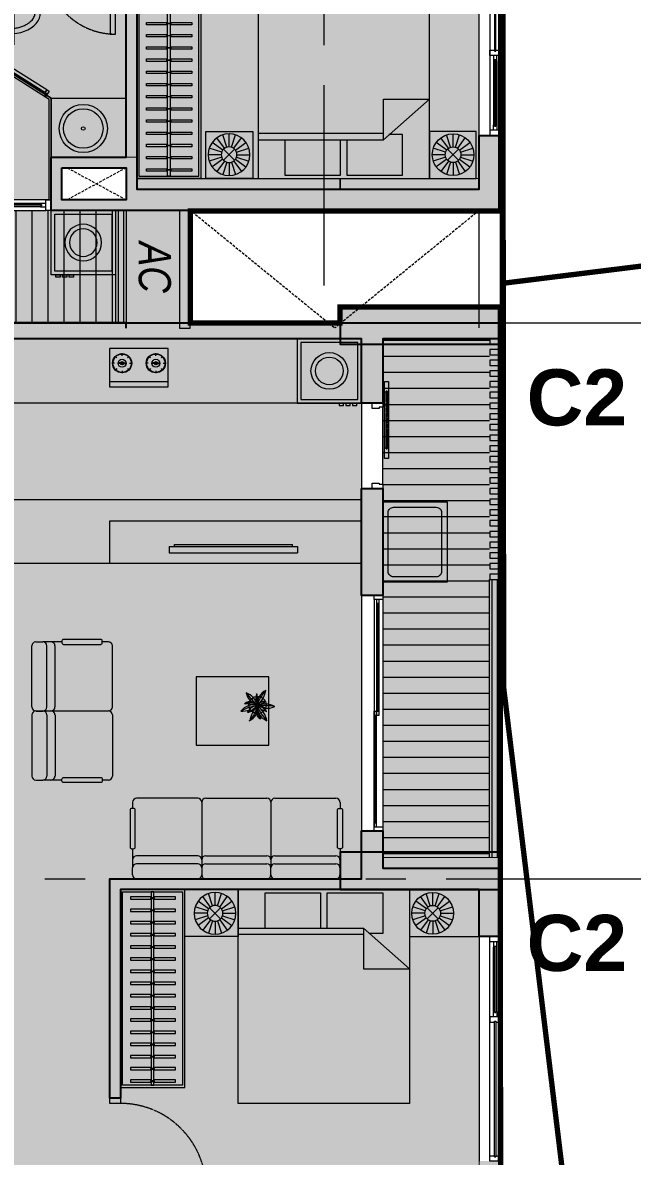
# Model space of a CAD drawing. Header units: millimetres. Extents: x -100356 to 314685, y 446 to 1273965.
# Drawn here: x 77274 to 82973, y 896606 to 907207 of the extents above; entities that cross this region are included whole.
import ezdxf
from ezdxf.enums import TextEntityAlignment as Align

# ---------------------------------------------------------------- set-up
doc = ezdxf.new("R2010")
doc.units = ezdxf.units.MM
for name, pattern in [('A1 - dp$0$DASHED2', [0.375, 0.25, -0.125]), ('A1 - dp$0$HIDDEN', [0.375, 0.25, -0.125]), ('A3 - dp$0$HIDDEN', [0.375, 0.25, -0.125]), ('CENTER', [2, 1.25, -0.25, 0.25, -0.25]), ('Dash', [6, 3, -3]), ('DASHED2', [0.375, 0.25, -0.125])]:
    doc.linetypes.add(name, pattern=pattern)
for name, color, linetype, lineweight in [('$0$TUONG 2', 2, 'Continuous', 35), ('@ color hatch', 7, 'Continuous', 13), ('A.Concrete', 7, 'Continuous', 25), ('A1 - dp$0$A.Door', 4, 'Continuous', 13), ('A1 - dp$0$A.HACH 250', 250, 'Continuous', 5), ('A1 - dp$0$A.Thin', 8, 'Continuous', 13), ('A1 - dp$0$CUA', 5, 'Continuous', 9), ('A1 - dp$0$FURNITURE', 8, 'Continuous', 5), ('A1 - dp$0$TUONG 2', 2, 'Continuous', 25), ('A3 - dp$0$A.Door', 4, 'Continuous', 13), ('A3 - dp$0$A.HACH 250', 250, 'Continuous', 5), ('A3 - dp$0$CUA', 5, 'Continuous', 9), ('A3 - dp$0$FURNITURE', 8, 'Continuous', 5), ('A3 - dp$0$KHCUA', 3, 'Continuous', 13), ('A3 - dp$0$TUONG 2', 2, 'Continuous', 25), ('GJ', 1, 'Continuous', 13), ('Hatch-wall', 251, 'Continuous', 5), ('KÍNH', 150, 'Continuous', 9), ('LC.HA', 250, 'Continuous', 9), ('LGI', 250, 'CENTER', 9), ('luoicot', 30, 'Continuous', 13), ('setback', 1, 'Continuous', 13), ('Text 35', 250, 'Continuous', 15)]:
    doc.layers.add(name, color=color, linetype=linetype, lineweight=lineweight)
doc.layers.add('STR', color=7, linetype='Continuous')
doc.styles.add('A3 - dp$0$GHICHU-C', font='Font - TrueType - Arial.ttf', dxfattribs={"width": 0.7})
doc.styles.add('ARIAL', font='Font - TrueType - Arial Bold.ttf')
doc.styles.add('arial_eng', font='ARIALNI.TTF')

# ---------------------------------------------------------------- blocks, each defined once
blk = doc.blocks.new('A3 - dp$0$bep')
at = {"layer": 'A3 - dp$0$FURNITURE'}
for p, q in [((0, 358), (0, 0)), ((549, 358), (0, 358)), ((549, 0), (549, 358)), ((47, 220), (23, 220)), ((67, 269), (51, 286)), ((103, 224), (80, 224)), ((103, 216), (80, 216)), ((117, 290), (117, 313)), ((131, 224), (153, 224)), ((131, 216), (153, 216)), ((166, 269), (183, 286)), ((187, 220), (210, 220)), ((362, 220), (339, 220)), ((383, 269), (366, 286)), ((418, 224), (396, 224)), ((418, 216), (396, 216)), ((432, 290), (432, 313)), ((446, 224), (469, 224)), ((446, 216), (469, 216)), ((482, 269), (498, 286)), ((502, 220), (526, 220)), ((67, 170), (51, 153)), ((117, 149), (117, 126)), ((166, 170), (183, 153)), ((383, 170), (366, 153)), ((432, 149), (432, 126)), ((482, 170), (498, 153)), ((549, 45), (0, 45)), ((0, 0), (549, 0))]:
    blk.add_line(p, q, dxfattribs=at)
for centre, radius in [((117, 220), 90), ((117, 220), 85.5), ((117, 220), 36.9), ((117, 220), 14.7), ((117, 220), 8.24), ((432, 220), 90), ((432, 220), 85.5), ((432, 220), 36.9), ((432, 220), 14.7), ((432, 220), 8.24)]:
    blk.add_circle(centre, radius, dxfattribs=at)
blk = doc.blocks.new('*U278')
for p, q in [((50, 0), (1538, 0)), ((100, 0), (100, -30)), ((1488, 0), (1488, -30)), ((1538, 0), (1538, -30)), ((50, -30), (1538, -30)), ((1488, -35), (1488, -65)), ((1488, -35), (2975, -35)), ((1488, -65), (2975, -65)), ((1538, -35), (1538, -65)), ((2925, -35), (2925, -65))]:
    blk.add_line(p, q)
at = {"color": 8}
for p, q in [((100, -15), (1488, -15)), ((1538, -50), (2925, -50))]:
    blk.add_line(p, q, dxfattribs=at)
for points in [[(0, 0), (50, 0), (50, -110), (0, -110)], [(2975, 0), (3025, 0), (3025, -110), (2975, -110)]]:
    blk.add_lwpolyline(points, close=True)
for points in [[(2975, 0), (50, 0)], [(2975, -110), (50, -110)]]:
    blk.add_lwpolyline(points)
at = {"layer": 'A3 - dp$0$KHCUA', "style": 'A3 - dp$0$GHICHU-C', "flags": 1}
for tag, p in [('KICH_THUOC', (450, -300)), ('TEN_CUA', (450, -184)), ('QUI_CACH', (450, -421))]:
    blk.add_attdef(tag, text='', height=50, dxfattribs=at).set_placement(p, align=Align.MIDDLE)
blk = doc.blocks.new('*U407')
at = {"layer": 'A1 - dp$0$A.Door'}
for p, q in [((117, 380), (117, 900)), ((152, 900), (152, 380)), ((100, 40), (100, 760))]:
    blk.add_line(p, q, dxfattribs=at)
for points in [[(152, 1000), (152, 900), (140, 900), (140, 910), (130, 910), (130, 900), (117, 900), (117, 1000)], [(100, 800), (100, 760), (65, 760), (65, 750), (0, 750), (0, 800)], [(130, 380), (130, 370), (140, 370), (140, 380), (152, 380), (152, 280), (117, 280), (117, 380)], [(65, 50), (65, 40), (100, 40), (100, 0), (0, 0), (0, 50)]]:
    blk.add_lwpolyline(points, close=True, dxfattribs=at)
at = {"layer": 'A1 - dp$0$A.HACH 250', "linetype": 'A1 - dp$0$DASHED2'}
blk.add_lwpolyline([(130, 910), (140, 910), (140, 370), (130, 370)], close=True, dxfattribs=at)
blk = doc.blocks.new('*U281')
at = {"layer": 'A3 - dp$0$FURNITURE'}
for p, q in [((500, 0), (0, 0)), ((0, 0), (0, -439)), ((500, -439), (500, 0)), ((174, -163), (103, -65)), ((195, -153), (157, -37)), ((217, -149), (217, -27)), ((240, -153), (278, -37)), ((260, -163), (332, -65)), ((148, -200), (32, -162)), ((158, -179), (60, -108)), ((166, -171), (269, -274)), ((269, -171), (166, -274)), ((277, -179), (375, -108)), ((287, -200), (403, -162)), ((144, -222), (22, -222)), ((148, -245), (32, -283)), ((158, -265), (60, -337)), ((174, -282), (103, -380)), ((195, -292), (157, -408)), ((217, -296), (217, -418)), ((217, -296), (217, -418)), ((240, -292), (278, -408)), ((260, -282), (332, -380)), ((277, -265), (375, -337)), ((287, -245), (403, -283)), ((291, -222), (412, -222)), ((0, -439), (500, -439))]:
    blk.add_line(p, q, dxfattribs=at)
for radius in [195, 73.2]:
    blk.add_circle((217, -222), radius, dxfattribs=at)
blk = doc.blocks.new('*U98')
for points in [[(0, 100), (50, 100), (50, 0), (0, 0)], [(50, 0), (100, 0), (100, -800), (50, -800)], [(850, 100), (900, 100), (900, 0), (850, 0)]]:
    blk.add_lwpolyline(points, close=True)
at = {"linetype": 'A3 - dp$0$HIDDEN'}
blk.add_arc((50, 0), 800, 270, 0, dxfattribs=at)
blk = doc.blocks.new('A3 - dp$0$Bed 1600')
at = {"linetype": 'Continuous'}
for p, q in [((2, -80), (2, 0)), ((2, 0), (66, 0)), ((66, 0), (66, -80)), ((12, -1.2), (32.8, -1.2)), ((12, -14.4), (12, -1.2)), ((32.8, -1.2), (32.8, -14.4)), ((35.2, -1.2), (56, -1.2)), ((35.2, -14.4), (35.2, -1.2)), ((56, -1.2), (56, -16.4)), ((2, -14.4), (48.8, -14.4)), ((48.8, -16.8), (2, -16.8)), ((66, -29.6), (48.8, -14.4)), ((48.8, -14.4), (48.8, -29.6)), ((56, -16.4), (50.8, -16.4)), ((48.8, -29.6), (66, -29.6)), ((66, -80), (2, -80))]:
    blk.add_line(p, q, dxfattribs=at)
blk = doc.blocks.new('*U279')
at = {"layer": 'A3 - dp$0$FURNITURE'}
for p, q in [((650, 0), (0, 0)), ((0, 0), (0, -439)), ((650, -439), (650, 0)), ((174, -163), (103, -65)), ((195, -153), (157, -37)), ((217, -149), (217, -27)), ((240, -153), (278, -37)), ((260, -163), (332, -65)), ((148, -200), (32, -162)), ((158, -179), (60, -108)), ((166, -171), (269, -274)), ((269, -171), (166, -274)), ((277, -179), (375, -108)), ((287, -200), (403, -162)), ((144, -222), (22, -222)), ((148, -245), (32, -283)), ((158, -265), (60, -337)), ((174, -282), (103, -380)), ((195, -292), (157, -408)), ((217, -296), (217, -418)), ((217, -296), (217, -418)), ((240, -292), (278, -408)), ((260, -282), (332, -380)), ((277, -265), (375, -337)), ((287, -245), (403, -283)), ((291, -222), (412, -222)), ((0, -439), (650, -439))]:
    blk.add_line(p, q, dxfattribs=at)
for radius in [195, 73.2]:
    blk.add_circle((217, -222), radius, dxfattribs=at)
blk = doc.blocks.new('*U280')
at = {"layer": 'A3 - dp$0$FURNITURE'}
for points in [[(0, 600), (0, 0), (1850, 0), (1850, 600)], [(1830, 580), (1830, 20), (20, 20), (20, 580)]]:
    blk.add_lwpolyline(points, close=True, dxfattribs=at)
at = {"layer": 'A3 - dp$0$FURNITURE', "ltscale": 6}
for points in [[(91, 313), (91, 515), (69, 515), (69, 313)], [(205, 313), (205, 515), (183, 515), (183, 313)], [(319, 313), (319, 515), (297, 515), (297, 313)], [(433, 313), (433, 515), (411, 515), (411, 313)], [(547, 313), (547, 515), (525, 515), (525, 313)], [(661, 313), (661, 515), (639, 515), (639, 313)], [(775, 313), (775, 515), (753, 515), (753, 313)], [(889, 313), (889, 515), (867, 515), (867, 313)], [(1003, 313), (1003, 515), (981, 515), (981, 313)], [(1117, 313), (1117, 515), (1095, 515), (1095, 313)], [(1231, 313), (1231, 515), (1209, 515), (1209, 313)], [(1345, 313), (1345, 515), (1323, 515), (1323, 313)], [(1459, 313), (1459, 515), (1437, 515), (1437, 313)], [(1573, 313), (1573, 515), (1551, 515), (1551, 313)], [(1687, 313), (1687, 515), (1665, 515), (1665, 313)], [(1801, 313), (1801, 515), (1779, 515), (1779, 313)], [(69, 287), (69, 92), (91, 92), (91, 287)], [(183, 287), (183, 92), (205, 92), (205, 287)], [(297, 287), (297, 92), (319, 92), (319, 287)], [(411, 287), (411, 92), (433, 92), (433, 287)], [(525, 287), (525, 92), (547, 92), (547, 287)], [(639, 287), (639, 92), (661, 92), (661, 287)], [(753, 287), (753, 92), (775, 92), (775, 287)], [(867, 287), (867, 92), (889, 92), (889, 287)], [(981, 287), (981, 92), (1003, 92), (1003, 287)], [(1095, 287), (1095, 92), (1117, 92), (1117, 287)], [(1209, 287), (1209, 92), (1231, 92), (1231, 287)], [(1323, 287), (1323, 92), (1345, 92), (1345, 287)], [(1437, 287), (1437, 92), (1459, 92), (1459, 287)], [(1551, 287), (1551, 92), (1573, 92), (1573, 287)], [(1665, 287), (1665, 92), (1687, 92), (1687, 287)], [(1779, 287), (1779, 92), (1801, 92), (1801, 287)]]:
    blk.add_lwpolyline(points, dxfattribs=at)
for points in [[(83, 319), (78, 319), (78, 280), (83, 280)], [(197, 319), (192, 319), (192, 280), (197, 280)], [(311, 319), (306, 319), (306, 280), (311, 280)], [(425, 319), (420, 319), (420, 280), (425, 280)], [(539, 319), (534, 319), (534, 280), (539, 280)], [(653, 319), (648, 319), (648, 280), (653, 280)], [(767, 319), (762, 319), (762, 280), (767, 280)], [(881, 319), (876, 319), (876, 280), (881, 280)], [(995, 319), (990, 319), (990, 280), (995, 280)], [(1109, 319), (1104, 319), (1104, 280), (1109, 280)], [(1223, 319), (1218, 319), (1218, 280), (1223, 280)], [(1337, 319), (1332, 319), (1332, 280), (1337, 280)], [(1451, 319), (1446, 319), (1446, 280), (1451, 280)], [(1565, 319), (1560, 319), (1560, 280), (1565, 280)], [(1679, 319), (1674, 319), (1674, 280), (1679, 280)], [(1793, 319), (1788, 319), (1788, 280), (1793, 280)], [(1830, 287), (1830, 313), (20, 313), (20, 287)]]:
    blk.add_lwpolyline(points, close=True, dxfattribs=at)
blk = doc.blocks.new('A3 - dp$0$cua so 1')
at = {"layer": 'A3 - dp$0$A.Door', "ltscale": 0.5}
for p, q in [((1400, 65), (2000, 65)), ((1400, 35), (2000, 35))]:
    blk.add_line(p, q, dxfattribs=at)
for points in [[(0, 0), (2100, 0), (2100, 100), (0, 100)], [(2050, 100), (2050, 0), (2100, 0), (2100, 100)]]:
    blk.add_lwpolyline(points, close=True, dxfattribs=at)
for points in [[(50, 55), (50, 100), (0, 100), (0, 0), (50, 0), (50, 45), (40, 45), (40, 55), (50, 55)], [(1300, 55), (1300, 100), (1350, 100), (1350, 0), (1300, 0), (1300, 45), (1310, 45), (1310, 55), (1300, 55)], [(1400, 55), (1400, 65), (1350, 65), (1350, 35), (1400, 35), (1400, 45), (1390, 45), (1390, 55), (1400, 55)], [(2000, 55), (2000, 65), (2050, 65), (2050, 35), (2000, 35), (2000, 45), (2010, 45), (2010, 55), (2000, 55)]]:
    blk.add_lwpolyline(points, dxfattribs=at)
at = {"layer": 'A3 - dp$0$A.HACH 250', "ltscale": 0.5}
for points in [[(40, 45), (1310, 45), (1310, 55), (40, 55)], [(1390, 45), (2010, 45), (2010, 55), (1390, 55)]]:
    blk.add_lwpolyline(points, close=True, dxfattribs=at)
blk = doc.blocks.new('A1 - dp$0$sofa')
for p, q in [((0, -571), (0, 0)), ((38, 38), (104, 38)), ((282, 38), (104, 38)), ((141, -571), (141, 0)), ((217, -571), (217, 0)), ((716, 38), (658, 38)), ((754, -571), (754, 0)), ((716, -608), (38, -608)), ((0, -1217), (0, -646)), ((141, -646), (141, -1217)), ((217, -646), (217, -1217)), ((754, -646), (754, -1217)), ((38, -1255), (104, -1255)), ((716, -1255), (104, -1255)), ((0, -1292), (0, -1863)), ((141, -1292), (141, -1863)), ((217, -1292), (217, -1863)), ((754, -1292), (754, -1863)), ((38, -1901), (104, -1901)), ((282, -1901), (104, -1901)), ((716, -1901), (658, -1901))]:
    blk.add_line(p, q)
for points in [[(644, 61), (296, 61, 0.414214), (282, 47), (282, 28, 0.414214), (296, 14), (644, 14, 0.414214), (658, 28), (658, 47, 0.414214)], [(644, -1924), (296, -1924, -0.414214), (282, -1910), (282, -1891, -0.414214), (296, -1877), (644, -1877, -0.414214), (658, -1891), (658, -1910, -0.414214)]]:
    blk.add_lwpolyline(points, format="xyb", close=True)
blk.add_lwpolyline([(1890, -555), (1250, -555), (1250, -1235), (1890, -1235)], close=True)
blk.add_circle((1627, -1130), 80.6)
for centre, radius, start, end in [((38, 0), 37.7, 90, 180), ((104, 0), 37.7, 0, 90), ((179, 0), 37.7, 0, 90), ((716, 0), 37.7, 0, 90), ((38, -571), 37.7, 180, 270), ((38, -646), 37.7, 90, 180), ((104, -571), 37.7, 270, 0), ((104, -646), 37.7, 0, 90), ((179, -571), 37.7, 270, 0), ((179, -646), 37.7, 0, 90), ((716, -571), 37.7, 270, 0), ((716, -646), 37.7, 0, 90), ((1589, -1013), 116, 199.4342, 287.4357), ((1402, -1395), 347, 51.5416, 77.1764), ((1657, -878), 252, 226.1483, 260.3711), ((1675, -1022), 118, 186.5073, 242.3609), ((1500, -1141), 121, 8.5552, 61.3289), ((1835, -910), 304, 204.7599, 224.6473), ((1477, -1093), 150, 346.3603, 52.9474), ((1796, -981), 228, 178.2222, 197.8583), ((1223, -1180), 401, 8.0959, 30.7226), ((1582, -967), 167, 284.1284, 340.1468), ((1353, -1031), 283, 345.0604, 4.0737), ((2072, -1493), 575, 125.4464, 140.7382), ((1772, -1170), 150, 102.2423, 161.7321), ((1521, -1059), 124, 335.9893, 22.84), ((1594, -1056), 62.7, 334.5276, 48.0163), ((1623, -1280), 157, 94.4073, 156.4431), ((1435, -996), 226, 281.2486, 323.9899), ((1735, -1455), 348, 109.6318, 136.9416), ((1544, -1172), 49.4, 77.3557, 164.3532), ((1570, -1231), 102, 81.6389, 135.6255), ((1786, -1860), 758, 106.3355, 112.415), ((1549, -1147), 69.2, 281.4267, 10.9877), ((1508, -1124), 107, 301.9055, 355.1859), ((1044, -1193), 576, 350.24, 6.1148), ((1462, -1204), 173, 330.2411, 25.809), ((1771, -1215), 176, 150.7697, 151.9367), ((1796, -981), 228, 219.15, 261.389), ((1891, -1027), 289, 200.5138, 216.0242), ((1504, -1496), 388, 48.5745, 72.3842), ((1623, -1280), 157, 28.0484, 84.6491), ((1727, -2147), 1024, 89.91, 94.502), ((1609, -1189), 50.1, 349.1166, 38.9556), ((1686, -1227), 114, 66.7315, 107.3971), ((1675, -1004), 130, 272.4374, 295.2956), ((38, -1217), 37.7, 180, 270), ((38, -1292), 37.7, 90, 180), ((104, -1217), 37.7, 270, 0), ((104, -1292), 37.7, 0, 90), ((179, -1217), 37.7, 270, 0), ((179, -1292), 37.7, 0, 90), ((716, -1217), 37.7, 270, 0), ((716, -1292), 37.7, 0, 90), ((1247, -1065), 350, 334.6853, 342.4501), ((1771, -1215), 176, 174.3326, 205.2804), ((1669, -1151), 48.5, 222.8374, 256.9786), ((38, -1863), 37.7, 180, 270), ((104, -1863), 37.7, 270, 0), ((179, -1863), 37.7, 270, 0), ((716, -1863), 37.7, 270, 0)]:
    blk.add_arc(centre, radius, start, end)
blk = doc.blocks.new('A3 - dp$0$A$C6FE626A3')
at = {"layer": 'A3 - dp$0$FURNITURE'}
for p, q in [((-90, 606), (-150, 606)), ((-150, -594), (-150, 606)), ((-90, -594), (-90, 606)), ((-90, 557), (-70, 557)), ((-70, -545), (-70, 557)), ((-90, -594), (-150, -594)), ((-90, -545), (-70, -545))]:
    blk.add_line(p, q, dxfattribs=at)
blk = doc.blocks.new('VL4 - dp$0$MBMAYGIAT')
at = {"linetype": 'ByBlock'}
for points in [[(0, -350), (700, -350), (700, 350), (0, 350)], [(40, -310), (660, -310), (660, 310), (40, 310)], [(700, 253), (726, 253), (726, 300), (700, 300)], [(700, 180), (726, 180), (726, 228), (700, 228)], [(700, 108), (726, 108), (726, 155), (700, 155)]]:
    blk.add_lwpolyline(points, close=True, dxfattribs=at)
for radius in [200, 150]:
    blk.add_circle((350, 0), radius, dxfattribs=at)
blk = doc.blocks.new('*U399')
at = {"layer": 'A3 - dp$0$FURNITURE'}
for p, q in [((0, 100), (2600, 100)), ((0, 75), (2600, 75)), ((0, 25), (2600, 25)), ((0, 0), (2600, 0))]:
    blk.add_line(p, q, dxfattribs=at)
blk = doc.blocks.new('3B3')
at = {"layer": '@ color hatch', "ltscale": 0.5}
h = blk.add_hatch(color=31, dxfattribs=at)
h.dxf.hatch_style = 1
h.paths.add_polyline_path([(2948, -100), (2948, -1702), (2898, -1702), (2898, -1752), (1250, -1752), (1248, -9900), (1398, -9900), (1398, -11200), (6650, -11200), (6748, -11200), (8698, -11200), (8698, -11100), (9600, -11100), (9600, -5250), (8300, -5250), (8300, -4900), (8500, -4900), (8500, -100)])
h.paths.add_polyline_path([(2048, -5350), (2948, -5350), (2948, -4850), (2048, -4850)], flags=16)
h.paths.add_polyline_path([(8700, -100), (9798, -100), (9798, -4950), (8700, -4950)])
at = {"layer": 'A1 - dp$0$A.HACH 250', "ltscale": 0.5}
h = blk.add_hatch(dxfattribs=at)
h.set_pattern_fill('_USER', color=256, scale=150, angle=180, pattern_type=0)
h.set_pattern_definition([(180, (331192.39, -292612.78), (-2e-14, -150), [])])
h.paths.add_polyline_path([(9698, -4950), (8700, -4950), (8700, -100), (9698, -100)])
at = {"layer": 'Hatch-wall', "ltscale": 0.5}
h = blk.add_hatch(color=256, dxfattribs=at)
h.dxf.hatch_style = 1
h.paths.add_polyline_path([(3348, -6750), (3448, -6750), (3448, -6650), (4948, -6650), (4948, -6750), (5048, -6750), (5048, -6500), (4948, -6500), (4948, -6550), (2948, -6550), (2948, -4950), (4248, -4950), (4248, -4950), (4948, -4950), (4948, -5750), (5048, -5750), (5048, -4850), (4148, -4850), (4148, -4850), (2148, -4850), (1248, -4850), (1248, -1750), (1398, -1750), (1398, -1600), (1098, -1600), (1098, -1750), (1098, -5150), (1098, -5150), (1099, -11400), (1998, -11400), (1998, -11200), (1248, -11200), (1248, -7800), (3448, -7800), (3448, -7500), (3348, -7500), (3348, -7700), (1248, -7700), (1248, -4950), (2048, -4950), (2048, -5350), (2848, -5350), (2848, -6650), (3248, -6650), (3348, -6650), (3348, -6650), (3348, -6650)])
h.paths.add_polyline_path([(2148, -5250), (2848, -5250), (2848, -4950), (2148, -4950)], flags=16)
h.paths.add_polyline_path([(9800, -5250), (9800, -5689), (9600, -5689), (9600, -5250), (8949, -5250), (6248, -5250), (6248, -7200), (6148, -7200), (6148, -5150), (8500, -5150), (8500, -4700), (8700, -4700), (8700, -5050), (9800, -5050)])
h.paths.add_polyline_path([(9600, -8150), (6248, -8150), (6248, -8100), (6148, -8100), (6148, -8150), (6048, -8150), (6048, -8250), (9600, -8250), (9600, -8675), (9800, -8675), (9800, -7789), (9600, -7789)])
h.paths.add_polyline_path([(4948, -11200), (4098, -11200), (4098, -11400), (5648, -11400), (5648, -11200), (5048, -11200), (5048, -8250), (5148, -8250), (5148, -8150), (5048, -8150), (5048, -7650), (4948, -7650)])
h.paths.add_polyline_path([(9798, -100), (9798, 50), (3650, 50), (3650, 100), (3550, 100), (0, 100), (0, -100), (2798, -100), (2798, -1602), (2698, -1602), (2698, -1752), (2798, -1752), (2898, -1752), (2948, -1752), (2948, -1602), (2948, -100), (8500, -100), (8500, -700), (8700, -700), (8700, -100)])
h.paths.add_polyline_path([(8500, -1500), (8700, -1500), (8700, -2500), (8500, -2500)])
h.paths.add_polyline_path([(8698, -11400), (8698, -11200), (6648, -11200), (6648, -11400)])
h.paths.add_polyline_path([(9800, -11400), (9800, -11400)])
at = {"layer": '@ color hatch', "color": 7, "linetype": 'Dash', "ltscale": 10, "const_width": 10, "elevation": 0}
for points in [[(2948, -100), (2948, -1752), (2898, -1752), (2898, -1752), (1250, -1752), (1248, -9900), (1398, -9900), (1398, -11200), (6650, -11200), (6748, -11200), (8698, -11200), (8698, -11100), (9600, -11100), (9600, -5250), (8300, -5250), (8300, -4900), (8500, -4900), (8500, -100)], [(8700, -100), (9798, -100), (9798, -4950), (8700, -4950)]]:
    blk.add_lwpolyline(points, close=True, dxfattribs=at)
at = {"layer": 'A1 - dp$0$A.HACH 250', "elevation": 0}
for points in [[(9700, -150), (9800, -150), (9800, -100), (9700, -100)], [(9700, -250), (9800, -250), (9800, -200), (9700, -200)], [(9700, -350), (9800, -350), (9800, -300), (9700, -300)], [(9700, -450), (9800, -450), (9800, -400), (9700, -400)], [(9700, -550), (9800, -550), (9800, -500), (9700, -500)], [(9700, -650), (9800, -650), (9800, -600), (9700, -600)], [(9700, -750), (9800, -750), (9800, -700), (9700, -700)], [(9700, -850), (9800, -850), (9800, -800), (9700, -800)], [(9700, -950), (9800, -950), (9800, -900), (9700, -900)], [(9700, -1050), (9800, -1050), (9800, -1000), (9700, -1000)], [(9700, -1150), (9800, -1150), (9800, -1100), (9700, -1100)], [(9700, -1250), (9800, -1250), (9800, -1200), (9700, -1200)], [(9700, -1350), (9800, -1350), (9800, -1300), (9700, -1300)], [(9700, -1450), (9800, -1450), (9800, -1400), (9700, -1400)], [(9700, -1550), (9800, -1550), (9800, -1500), (9700, -1500)], [(9700, -1650), (9800, -1650), (9800, -1600), (9700, -1600)], [(9700, -1750), (9800, -1750), (9800, -1700), (9700, -1700)], [(9700, -1850), (9800, -1850), (9800, -1800), (9700, -1800)], [(9700, -1950), (9800, -1950), (9800, -1900), (9700, -1900)], [(9700, -2050), (9800, -2050), (9800, -2000), (9700, -2000)], [(9700, -2150), (9800, -2150), (9800, -2100), (9700, -2100)], [(9700, -2250), (9800, -2250), (9800, -2200), (9700, -2200)], [(9700, -2350), (9800, -2350), (9800, -2300), (9700, -2300)]]:
    blk.add_lwpolyline(points, close=True, dxfattribs=at)
at = {"layer": 'A1 - dp$0$FURNITURE'}
for p, q in [((5457, -2934, 0), (5523, -2934, 0)), ((5701, -2934, 0), (5523, -2934, 0)), ((6135, -2934, 0), (6078, -2934, 0)), ((5419, -3542, 0), (5419, -2971, 0)), ((5560, -3542, 0), (5560, -2971, 0)), ((5636, -3542, 0), (5636, -2971, 0)), ((6173, -3542, 0), (6173, -2971, 0)), ((5457, -3580, 0), (5523, -3580, 0)), ((6135, -3580, 0), (5457, -3580, 0)), ((6135, -3580, 0), (5523, -3580, 0)), ((5419, -3617, 0), (5419, -4188, 0)), ((5560, -3617, 0), (5560, -4188, 0)), ((5636, -3617, 0), (5636, -4188, 0)), ((6173, -3617, 0), (6173, -4188, 0)), ((5457, -4226, 0), (5523, -4226, 0)), ((5701, -4226, 0), (5523, -4226, 0)), ((6135, -4226, 0), (6078, -4226, 0))]:
    blk.add_line(p, q, dxfattribs=at)
at = {"layer": 'A1 - dp$0$FURNITURE', "elevation": 0}
for points in [[(8500, -700), (3704, -700), (3704, -100), (8500, -100)], [(8500, -2202), (4448, -2202), (4448, -1602), (8500, -1602)], [(8700, -1625), (9300, -1625), (9300, -2375), (8700, -2375)], [(6148, -1802), (8500, -1802), (8500, -2202), (6148, -2202)]]:
    blk.add_lwpolyline(points, close=True, dxfattribs=at)
for points in [[(8800, -1675), (9200, -1675, -0.414214), (9250, -1725), (9250, -2275, -0.414214), (9200, -2325), (8800, -2325, -0.414214), (8750, -2275), (8750, -1725, -0.414214)], [(6063, -2910), (5715, -2910, 0.414214), (5701, -2924), (5701, -2943, 0.414214), (5715, -2957), (6063, -2957, 0.414214), (6078, -2943), (6078, -2924, 0.414214)], [(6063, -4249), (5715, -4249, -0.414214), (5701, -4235), (5701, -4217, -0.414214), (5715, -4202), (6063, -4202, -0.414214), (6078, -4217), (6078, -4235, -0.414214)]]:
    blk.add_lwpolyline(points, format="xyb", close=True, dxfattribs=at)
at = {"layer": 'A1 - dp$0$FURNITURE'}
for centre, start, end in [((5457, -2971, 0), 90, 180), ((5523, -2971, 0), 0, 90), ((5598, -2971, 0), 0, 90), ((6135, -2971, 0), 0, 90), ((5457, -3542, 0), 180, 270), ((5457, -3617, 0), 90, 180), ((5523, -3542, 0), 270, 0), ((5523, -3617, 0), 0, 90), ((5598, -3542, 0), 270, 0), ((5598, -3617, 0), 0, 90), ((6135, -3542, 0), 270, 0), ((6135, -3617, 0), 0, 90), ((5457, -4188, 0), 180, 270), ((5523, -4188, 0), 270, 0), ((5598, -4188, 0), 270, 0), ((6135, -4188, 0), 270, 0)]:
    blk.add_arc(centre, 37.7, start, end, dxfattribs=at)
at = {"layer": 'A1 - dp$0$TUONG 2', "ltscale": 0.5, "elevation": 0}
for points in [[(0, 100), (3650, 100), (3650, 50), (9798, 50), (9798, -100), (8700, -100), (8700, -700), (8500, -700), (8500, -100), (2948, -100), (2948, -1602), (2948, -1602), (2948, -1752), (2898, -1752), (2898, -1752), (2798, -1752), (2798, -1752), (2698, -1752), (2698, -1602), (2798, -1602), (2798, -100), (0, -100)], [(8500, -1500), (8700, -1500), (8700, -2500), (8500, -2500)]]:
    blk.add_lwpolyline(points, close=True, dxfattribs=at)
blk.add_lwpolyline([(9800, -5250), (9800, -5689), (9600, -5689), (9600, -5250), (8949, -5250), (8949, -5250), (6248, -5250), (6248, -7200), (6148, -7200), (6148, -5150), (8500, -5150), (8500, -4700), (8700, -4700), (8700, -5050), (9800, -5050), (9800, -5250)], dxfattribs=at)
at = {"layer": 'A3 - dp$0$CUA'}
blk.add_line((9600, -5689, 0), (9600, -7789, 0), dxfattribs=at)
at = {"layer": 'A3 - dp$0$CUA', "elevation": 0}
blk.add_lwpolyline([(8500, -700), (8500, -1550)], dxfattribs=at)
at = {"layer": 'A3 - dp$0$CUA'}
blk.add_lwpolyline([(8500, -2500), (8500, -4700)], dxfattribs=at)
at = {"layer": 'A1 - dp$0$A.Door', "extrusion": (0, 0, -1), "xscale": -1, "zscale": -1}
blk.add_blockref('*U407', (-8600, -1500, 0), dxfattribs=at)
at = {"layer": 'A1 - dp$0$FURNITURE', "xscale": 0.8571428571428571, "yscale": 0.8571428571428571, "zscale": 0.8571428571428571, "rotation": 270}
blk.add_blockref('VL4 - dp$0$MBMAYGIAT', (8200, -100, 0), dxfattribs=at)
at = {"layer": 'A1 - dp$0$FURNITURE', "ltscale": 2}
blk.add_blockref('A3 - dp$0$bep', (6146, -548, 0), dxfattribs=at)
at = {"layer": 'A1 - dp$0$FURNITURE', "extrusion": (2.97971e-18, -6.05846e-28, -1), "zscale": -1, "rotation": 90}
blk.add_blockref('A3 - dp$0$A$C6FE626A3', (-7298, -1952, 0), dxfattribs=at)
at = {"layer": 'A1 - dp$0$FURNITURE'}
for name, p, rotation in [('A1 - dp$0$sofa', (6399, -5150, 0), 90), ('*U280', (6248, -5250, 0), 270)]:
    blk.add_blockref(name, p, dxfattribs=dict(at, rotation=rotation))
at = {"layer": 'A1 - dp$0$FURNITURE', "extrusion": (0, 0, -1), "zscale": -1}
blk.add_blockref('*U281', (-7349, -5250, 0), dxfattribs=at)
at = {"layer": 'A1 - dp$0$FURNITURE', "xscale": 24.99999062500353, "yscale": 24.99999062500353, "zscale": 24.99999062500353}
blk.add_blockref('A3 - dp$0$Bed 1600', (7299, -5250, 0), dxfattribs=at)
at = {"layer": 'A1 - dp$0$FURNITURE'}
blk.add_blockref('*U279', (8949, -5250, 0), dxfattribs=at)
at = {"layer": 'A3 - dp$0$A.Door', "extrusion": (0, 0, -1), "xscale": -0.7272727265428557, "yscale": 0.7272727265428557, "zscale": -0.7272727265428557, "rotation": 270}
blk.add_blockref('*U278', (-8620, -4700), dxfattribs=at)
at = {"layer": 'A3 - dp$0$CUA', "rotation": 90}
blk.add_blockref('*U98', (6248, -8100, 0), dxfattribs=at)
at = {"layer": 'A3 - dp$0$TUONG 2', "extrusion": (0, 0, -1), "zscale": -1, "rotation": 90}
for name, p in [('*U399', (-9698, -4950, 0)), ('A3 - dp$0$cua so 1', (-9700, -7789, 0))]:
    blk.add_blockref(name, p, dxfattribs=at)
at = {"layer": 'A1 - dp$0$FURNITURE', "style": 'arial_eng'}
blk.add_attdef('AC', (8776, -2121, 0), '', height=300, dxfattribs=at)
blk = doc.blocks.new('X-GRID')
at = {"layer": 'LGI', "ltscale": 1500}
for p, q in [((-49500, 49486.8), (-49500, -7272.6)), ((5008.8, 36150), (-57318.6, 36150)), ((5008.8, 30950), (-57318.6, 30950)), ((-47850, -7272.6), (-47850, 30850))]:
    blk.add_line(p, q, dxfattribs=at)
blk = doc.blocks.new('A$C60262ED2')
at = {"layer": 'LC.HA'}
h = blk.add_hatch(color=256, dxfattribs=at)
h.dxf.hatch_style = 1
h.paths.add_polyline_path([(56909, 20334), (56909, 20684), (55409, 20684), (55409, 20334)])
h = blk.add_hatch(color=256, dxfattribs=at)
h.dxf.hatch_style = 1
h.paths.add_polyline_path([(56909, 15234), (56909, 15584), (55409, 15584), (55409, 15234)])
at = {"layer": 'STR', "ltscale": 1000, "elevation": 0}
for points in [[(56909, 20334), (56909, 20684), (55409, 20684), (55409, 20334)], [(56909, 15234), (56909, 15584), (55409, 15584), (55409, 15234)]]:
    blk.add_lwpolyline(points, close=True, dxfattribs=at)
at = {"rotation": 180}
blk.add_blockref('X-GRID', (7409, 51484, 0), dxfattribs=at)
at = {"layer": 'Text 35', "ltscale": 1000, "style": 'ARIAL'}
for p in [(57154, 19574, 0), (57154, 14473, 0)]:
    blk.add_text('C2', height=525, dxfattribs=at).set_placement(p)
blk = doc.blocks.new('column')
at = {"layer": 'luoicot', "ltscale": 0.5}
blk.add_blockref('A$C60262ED2', (-47109, -40384, 0), dxfattribs=at)
blk = doc.blocks.new('SITE')
at = {"layer": 'GJ', "color": 2, "linetype": 'DASHED2', "ltscale": 200, "const_width": 50, "elevation": 0}
for points in [[(-17825, 42748), (-8761, 42796), (-2287, 42908), (-2255, 42910), (-1186, 35377), (-1157, 8044), (-172, -63), (-42869, 0)], [(-1161, 11823), (38572, 16750), (72294, 20682), (72666, 20725), (70992, 24794), (67559, 33009), (67489, 32988), (63297, 41856), (55641, 39398), (32498, 31969), (30483, 38296), (27912, 37566), (20347, 35807), (-531, 30760), (-1186, 35377)]]:
    blk.add_lwpolyline(points, dxfattribs=at)
blk = doc.blocks.new('*U44')
at = {"layer": 'A1 - dp$0$FURNITURE'}
for p, q in [((0, 100), (1050, 100)), ((0, 75), (1050, 75)), ((0, 25), (1050, 25)), ((0, 0), (1050, 0))]:
    blk.add_line(p, q, dxfattribs=at)
blk = doc.blocks.new('A1 - dp$0$cua so 1')
at = {"layer": 'A1 - dp$0$A.Door', "ltscale": 0.5}
for p, q in [((1400, 65), (2000, 65)), ((1400, 35), (2000, 35))]:
    blk.add_line(p, q, dxfattribs=at)
for points in [[(0, 0), (2100, 0), (2100, 100), (0, 100)], [(2050, 100), (2050, 0), (2100, 0), (2100, 100)]]:
    blk.add_lwpolyline(points, close=True, dxfattribs=at)
for points in [[(50, 55), (50, 100), (0, 100), (0, 0), (50, 0), (50, 45), (40, 45), (40, 55), (50, 55)], [(1300, 55), (1300, 100), (1350, 100), (1350, 0), (1300, 0), (1300, 45), (1310, 45), (1310, 55), (1300, 55)], [(1400, 55), (1400, 65), (1350, 65), (1350, 35), (1400, 35), (1400, 45), (1390, 45), (1390, 55), (1400, 55)], [(2000, 55), (2000, 65), (2050, 65), (2050, 35), (2000, 35), (2000, 45), (2010, 45), (2010, 55), (2000, 55)]]:
    blk.add_lwpolyline(points, dxfattribs=at)
at = {"layer": 'A1 - dp$0$A.HACH 250', "ltscale": 0.5}
for points in [[(40, 45), (1310, 45), (1310, 55), (40, 55)], [(1390, 45), (2010, 45), (2010, 55), (1390, 55)]]:
    blk.add_lwpolyline(points, close=True, dxfattribs=at)
blk = doc.blocks.new('*U238')
at = {"layer": 'A1 - dp$0$A.Door', "ltscale": 0.5}
for p, q in [((801, 100), (50, 100)), ((50, 0), (801, 0)), ((100, 65), (751, 65)), ((100, 35), (751, 35)), ((851, 0), (851, 100))]:
    blk.add_line(p, q, dxfattribs=at)
for points in [[(50, 100), (50, 0), (0, 0), (0, 100)], [(801, 100), (801, 0), (851, 0), (851, 100)]]:
    blk.add_lwpolyline(points, close=True, dxfattribs=at)
for points in [[(100, 55), (100, 65), (50, 65), (50, 35), (100, 35), (100, 45), (90, 45), (90, 55), (100, 55)], [(751, 55), (751, 65), (801, 65), (801, 35), (751, 35), (751, 45), (761, 45), (761, 55), (751, 55)]]:
    blk.add_lwpolyline(points, dxfattribs=at)
at = {"layer": 'A1 - dp$0$A.HACH 250', "ltscale": 0.5}
blk.add_lwpolyline([(90, 45), (761, 45), (761, 55), (90, 55)], close=True, dxfattribs=at)
blk = doc.blocks.new('*U240')
for points in [[(0, 600), (0, 0), (2100, 0), (2100, 600)], [(2080, 580), (2080, 20), (20, 20), (20, 580)]]:
    blk.add_lwpolyline(points, close=True)
at = {"ltscale": 6}
for points in [[(91, 313), (91, 515), (69, 515), (69, 313)], [(205, 313), (205, 515), (183, 515), (183, 313)], [(319, 313), (319, 515), (297, 515), (297, 313)], [(433, 313), (433, 515), (411, 515), (411, 313)], [(547, 313), (547, 515), (525, 515), (525, 313)], [(661, 313), (661, 515), (639, 515), (639, 313)], [(775, 313), (775, 515), (753, 515), (753, 313)], [(889, 313), (889, 515), (867, 515), (867, 313)], [(1003, 313), (1003, 515), (981, 515), (981, 313)], [(1117, 313), (1117, 515), (1095, 515), (1095, 313)], [(1231, 313), (1231, 515), (1209, 515), (1209, 313)], [(1345, 313), (1345, 515), (1323, 515), (1323, 313)], [(1459, 313), (1459, 515), (1437, 515), (1437, 313)], [(1573, 313), (1573, 515), (1551, 515), (1551, 313)], [(1687, 313), (1687, 515), (1665, 515), (1665, 313)], [(1801, 313), (1801, 515), (1779, 515), (1779, 313)], [(1915, 313), (1915, 515), (1893, 515), (1893, 313)], [(2029, 313), (2029, 515), (2007, 515), (2007, 313)], [(69, 287), (69, 92), (91, 92), (91, 287)], [(183, 287), (183, 92), (205, 92), (205, 287)], [(297, 287), (297, 92), (319, 92), (319, 287)], [(411, 287), (411, 92), (433, 92), (433, 287)], [(525, 287), (525, 92), (547, 92), (547, 287)], [(639, 287), (639, 92), (661, 92), (661, 287)], [(753, 287), (753, 92), (775, 92), (775, 287)], [(867, 287), (867, 92), (889, 92), (889, 287)], [(981, 287), (981, 92), (1003, 92), (1003, 287)], [(1095, 287), (1095, 92), (1117, 92), (1117, 287)], [(1209, 287), (1209, 92), (1231, 92), (1231, 287)], [(1323, 287), (1323, 92), (1345, 92), (1345, 287)], [(1437, 287), (1437, 92), (1459, 92), (1459, 287)], [(1551, 287), (1551, 92), (1573, 92), (1573, 287)], [(1665, 287), (1665, 92), (1687, 92), (1687, 287)], [(1779, 287), (1779, 92), (1801, 92), (1801, 287)], [(1893, 287), (1893, 92), (1915, 92), (1915, 287)], [(2007, 287), (2007, 92), (2029, 92), (2029, 287)]]:
    blk.add_lwpolyline(points, dxfattribs=at)
for points in [[(83, 319), (78, 319), (78, 280), (83, 280)], [(197, 319), (192, 319), (192, 280), (197, 280)], [(311, 319), (306, 319), (306, 280), (311, 280)], [(425, 319), (420, 319), (420, 280), (425, 280)], [(539, 319), (534, 319), (534, 280), (539, 280)], [(653, 319), (648, 319), (648, 280), (653, 280)], [(767, 319), (762, 319), (762, 280), (767, 280)], [(881, 319), (876, 319), (876, 280), (881, 280)], [(995, 319), (990, 319), (990, 280), (995, 280)], [(1109, 319), (1104, 319), (1104, 280), (1109, 280)], [(1223, 319), (1218, 319), (1218, 280), (1223, 280)], [(1337, 319), (1332, 319), (1332, 280), (1337, 280)], [(1451, 319), (1446, 319), (1446, 280), (1451, 280)], [(1565, 319), (1560, 319), (1560, 280), (1565, 280)], [(1679, 319), (1674, 319), (1674, 280), (1679, 280)], [(1793, 319), (1788, 319), (1788, 280), (1793, 280)], [(1907, 319), (1902, 319), (1902, 280), (1907, 280)], [(2021, 319), (2016, 319), (2016, 280), (2021, 280)], [(2080, 287), (2080, 313), (20, 313), (20, 287)]]:
    blk.add_lwpolyline(points, close=True, dxfattribs=at)
blk = doc.blocks.new('A1 - dp$0$Bed 1600')
at = {"linetype": 'Continuous'}
for p, q in [((2, -80), (2, 0)), ((2, 0), (66, 0)), ((66, 0), (66, -80)), ((12, -1.2), (32.8, -1.2)), ((12, -14.4), (12, -1.2)), ((32.8, -1.2), (32.8, -14.4)), ((35.2, -1.2), (56, -1.2)), ((35.2, -14.4), (35.2, -1.2)), ((56, -1.2), (56, -16.4)), ((2, -14.4), (48.8, -14.4)), ((48.8, -16.8), (2, -16.8)), ((66, -29.6), (48.8, -14.4)), ((48.8, -14.4), (48.8, -29.6)), ((56, -16.4), (50.8, -16.4)), ((48.8, -29.6), (66, -29.6)), ((66, -80), (2, -80))]:
    blk.add_line(p, q, dxfattribs=at)
blk = doc.blocks.new('A1 - dp$0$tab')
for p, q in [((439, 0), (0, 0)), ((0, 0), (0, -439)), ((439, -439), (439, 0)), ((174, -163), (103, -65)), ((195, -153), (157, -37)), ((217, -149), (217, -27)), ((240, -153), (278, -37)), ((260, -163), (332, -65)), ((148, -200), (32, -162)), ((158, -179), (60, -108)), ((166, -171), (269, -274)), ((269, -171), (166, -274)), ((277, -179), (375, -108)), ((287, -200), (403, -162)), ((144, -222), (22, -222)), ((148, -245), (32, -283)), ((158, -265), (60, -337)), ((174, -282), (103, -380)), ((195, -292), (157, -408)), ((217, -296), (217, -418)), ((217, -296), (217, -418)), ((240, -292), (278, -408)), ((260, -282), (332, -380)), ((277, -265), (375, -337)), ((287, -245), (403, -283)), ((291, -222), (412, -222)), ((0, -439), (439, -439))]:
    blk.add_line(p, q)
for radius in [195, 73.2]:
    blk.add_circle((217, -222), radius)
blk = doc.blocks.new('A1 - dp$0$A$C4168242D')
for points in [[(300, 750), (300, 0)], [(0, 400), (600, 400)], [(100, 350), (100, 50), (500, 50), (500, 350)], [(157, 276), (443, 276)], [(400, 150), (200, 150)]]:
    blk.add_lwpolyline(points)
for centre, radius in [((250, 150), 15), ((300, 150), 25), ((350, 150), 15)]:
    blk.add_circle(centre, radius)
blk.add_ellipse((300, 350), major_axis=(0, 300), ratio=0.666667, start_param=4.712389, end_param=7.853982)
blk.add_open_spline([(443, 276), (444, 283), (446, 291), (449, 313), (450, 328), (450, 356), (450, 370), (447, 399), (445, 413), (440, 440), (437, 453), (428, 478), (424, 490), (413, 512), (408, 522), (396, 540), (391, 547), (380, 560), (374, 566), (363, 576), (357, 580), (346, 588), (340, 591), (328, 595), (323, 597), (311, 599), (306, 600), (295, 600), (289, 600), (278, 597), (273, 596), (261, 591), (255, 588), (244, 581), (238, 577), (226, 567), (221, 561), (210, 548), (204, 541), (194, 525), (189, 517), (180, 499), (176, 489), (169, 469), (165, 459), (160, 437), (157, 426), (153, 404), (152, 392), (150, 369), (150, 357), (150, 333), (151, 321), (153, 298), (155, 287), (157, 276)], degree=3, knots=[4.428595, 4.428595, 4.428595, 4.428595, 4.521718, 4.521718, 4.681946, 4.681946, 4.842175, 4.842175, 5.002403, 5.002403, 5.162632, 5.162632, 5.32286, 5.32286, 5.483089, 5.483089, 5.615862, 5.615862, 5.748636, 5.748636, 5.88141, 5.88141, 6.014184, 6.014184, 6.146958, 6.146958, 6.279732, 6.279732, 6.412506, 6.412506, 6.545279, 6.545279, 6.678053, 6.678053, 6.810827, 6.810827, 6.943601, 6.943601, 7.076375, 7.076375, 7.209149, 7.209149, 7.341922, 7.341922, 7.474696, 7.474696, 7.60747, 7.60747, 7.740244, 7.740244, 7.873018, 7.873018, 8.005792, 8.005792, 8.137776, 8.137776, 8.137776, 8.137776])
blk = doc.blocks.new('A1 - dp$0$A$C722D3D91')
at = {"ltscale": 0.07}
for radius in [225, 185, 17]:
    blk.add_circle((0, 0), radius, dxfattribs=at)
blk = doc.blocks.new('A1 - dp$0$A$C487079A1')
for points in [[(34, 589), (34, 600), (0, 600), (0, 589)], [(68, 578), (68, 600), (34, 600), (34, 578)], [(34, 0), (34, 11), (0, 11), (0, 0)], [(68, 22), (68, 0), (34, 0), (34, 22)]]:
    blk.add_lwpolyline(points, close=True)
blk.add_lwpolyline([(34, 147), (34, 27), (67, 27), (67, 573), (34, 573), (34, 147)])
blk = doc.blocks.new('*U204')
for points in [[(-700, 100), (-750, 100), (-750, 0), (-700, 0)], [(-50, 0), (-100, 0), (-100, -650), (-50, -650)], [(0, 100), (-50, 100), (-50, 0), (0, 0)]]:
    blk.add_lwpolyline(points, close=True)
at = {"linetype": 'A1 - dp$0$HIDDEN'}
blk.add_arc((-50, 0), 650, 180, 270, dxfattribs=at)
blk = doc.blocks.new('A1 - dp$0$MBMAYGIAT')
at = {"layer": 'A1 - dp$0$FURNITURE', "linetype": 'ByBlock'}
for points in [[(0, -350), (700, -350), (700, 350), (0, 350)], [(40, -310), (660, -310), (660, 310), (40, 310)], [(700, 253), (726, 253), (726, 300), (700, 300)], [(700, 180), (726, 180), (726, 228), (700, 228)], [(700, 108), (726, 108), (726, 155), (700, 155)]]:
    blk.add_lwpolyline(points, close=True, dxfattribs=at)
for radius in [200, 150]:
    blk.add_circle((350, 0), radius, dxfattribs=at)
blk = doc.blocks.new('2B1')
at = {"layer": '@ color hatch'}
h = blk.add_hatch(color=151, dxfattribs=at)
h.dxf.hatch_style = 1
h.paths.add_polyline_path([(150, 8700), (3100, 8700), (3100, 9800), (150, 9800)])
h.paths.add_polyline_path([(3300, 9600), (3300, 8500), (150, 8500), (150, 8300), (100, 8300), (100, 2500), (200, 2500), (200, 1050), (600, 1050), (600, 150), (7500, 150), (7500, 2500), (7600, 2500), (7600, 3550), (6500, 3550), (6500, 5600), (6100, 5600), (6100, 6400), (6400, 6400), (6400, 9600), (6300, 9600), (6300, 9600)])
h.paths.add_polyline_path([(7650, 3650), (6600, 3650), (6600, 6900), (7650, 6900)])
at = {"layer": 'A1 - dp$0$A.HACH 250'}
h = blk.add_hatch(dxfattribs=at)
h.set_pattern_fill('_USER', color=256, scale=150, angle=180, pattern_type=0)
h.set_pattern_definition([(180, (-54170.26, -222487.5), (-6e-14, -150), [])])
h.paths.add_polyline_path([(6600, 3749), (7650, 3750), (7650, 6225), (6600, 6225)])
at = {"layer": 'Hatch-wall', "ltscale": 0.5}
h = blk.add_hatch(color=256, dxfattribs=at)
h.dxf.hatch_style = 1
h.paths.add_polyline_path([(3300, 9600), (3800, 9600), (3800, 9800), (3300, 9800), (3100, 9800), (3100, 8700), (2750, 8700), (2750, 8500), (3200, 8500), (3200, 6350), (3300, 6350), (3300, 8700), (3300, 8900)])
h.paths.add_polyline_path([(6400, 9800), (6600, 9800), (6600, 6300), (6600, 5600), (6100, 5600), (6100, 5700), (6100, 5700), (6100, 5700), (6100, 6300), (4300, 6300), (4300, 6250), (4200, 6250), (4200, 6400), (6400, 6400), (6400, 6400), (6400, 9600), (5900, 9600), (5900, 9800)])
h.paths.add_polyline_path([(6200, 5700), (6200, 6300), (6500, 6300), (6500, 5700)], flags=16)
h = blk.add_hatch(color=256, dxfattribs=at)
h.dxf.hatch_style = 1
h.paths.add_polyline_path([(7600, 150), (3600, 150), (3600, 1750), (3600, 1850), (3300, 1850), (3300, 1950), (3200, 1950), (3200, 1850), (3200, 1750), (3500, 1750), (3500, 150), (3150, 150), (3150, 0), (7700, 0), (7700, 6300), (7650, 6300), (7650, 3650), (7600, 3650), (7550, 3650), (7550, 3550), (7600, 3550)])
at = {"layer": '@ color hatch', "color": 7, "linetype": 'Dash', "ltscale": 10, "const_width": 10}
blk.add_lwpolyline([(3300, 9600), (3300, 8500), (150, 8500), (150, 8300), (100, 8300), (100, 2500), (200, 2500), (200, 1050), (600, 1050), (600, 150), (7500, 150), (7500, 2500), (7600, 2500), (7600, 3550), (6500, 3550), (6500, 5600), (6100, 5600), (6100, 6400), (6400, 6400), (6400, 8300), (6300, 8300), (6300, 9600)], close=True, dxfattribs=at)
at = {"layer": '@ color hatch', "color": 7, "linetype": 'Dash', "ltscale": 10, "const_width": 10, "elevation": 0}
blk.add_lwpolyline([(7650, 3650), (6600, 3650), (6600, 6900), (7650, 6900)], close=True, dxfattribs=at)
at = {"layer": 'A1 - dp$0$A.HACH 250', "linetype": 'A1 - dp$0$DASHED2', "ltscale": 100}
for p, q in [((6200, 5750), (6500, 6300)), ((6200, 6300), (6500, 5750))]:
    blk.add_line(p, q, dxfattribs=at)
at = {"layer": 'A1 - dp$0$A.Thin', "linetype": 'A1 - dp$0$HIDDEN', "ltscale": 100}
for p, q in [((6600, 9600), (7698, 8253, 0)), ((7698, 8247), (6600, 6900))]:
    blk.add_line(p, q, dxfattribs=at)
at = {"layer": 'A1 - dp$0$CUA'}
blk.add_line((5900, 9600), (3800, 9600), dxfattribs=at)
at = {"layer": 'A1 - dp$0$FURNITURE'}
blk.add_lwpolyline([(7698, 9600), (6600, 9600), (6600, 9800), (7698, 9800)], dxfattribs=at)
for points in [[(6300, 8300), (6400, 8300), (6400, 6400), (6300, 6400)], [(6600, 6800), (7700, 6800), (7700, 6900), (6600, 6900)], [(6100, 5600), (5550, 5600), (5550, 6300), (6100, 6300)]]:
    blk.add_lwpolyline(points, close=True, dxfattribs=at)
at = {"layer": 'A1 - dp$0$TUONG 2', "ltscale": 0.5}
blk.add_lwpolyline([(6400, 9800), (6600, 9800), (6600, 6300), (6600, 5600), (6100, 5600), (6100, 5700), (6100, 5700), (6100, 5700), (6100, 6300), (4300, 6300), (4300, 6250), (4200, 6250), (4200, 6400), (6400, 6400), (6400, 6400), (6400, 9600), (5900, 9600), (5900, 9800)], close=True, dxfattribs=at)
for points in [[(7700, 6300), (7650, 6300), (7650, 3650), (7600, 3650), (7550, 3650), (7550, 3550), (7600, 3550), (7600, 150), (3600, 150), (3600, 1750), (3600, 1850), (3300, 1850), (3300, 1950), (3200, 1950), (3200, 1850), (3200, 1750), (3500, 1750), (3500, 150), (3150, 150), (3150, 0), (7700, 0)], [(6200, 5700), (6200, 6300), (6500, 6300), (6500, 5700), (6200, 5700)]]:
    blk.add_lwpolyline(points, dxfattribs=at)
at = {"layer": 'KÍNH'}
for points in [[(5550, 5600), (6500, 5600), (6500, 4750), (5200, 4750), (5200, 5044), (5550, 5600)], [(6500, 5600), (5550, 5600), (5200, 5044), (5200, 4750)], [(6500, 5580), (5562, 5580), (5220, 5038), (5220, 4750)]]:
    blk.add_lwpolyline(points, dxfattribs=at)
at = {"layer": 'A1 - dp$0$CUA', "rotation": 90}
blk.add_blockref('*U204', (4300, 6250), dxfattribs=at)
at = {"layer": 'A1 - dp$0$FURNITURE'}
for name, p, rotation in [('A1 - dp$0$tab', (6300, 9574), 270), ('A1 - dp$0$A$C722D3D91', (5833, 5900), 1.693966794735431e-05), ('A1 - dp$0$A$C4168242D', (4450, 4850), 1.693966789646544e-05)]:
    blk.add_blockref(name, p, dxfattribs=dict(at, rotation=rotation))
at = {"layer": 'A1 - dp$0$FURNITURE', "xscale": -24.99999062500355, "yscale": 24.99999062500355, "zscale": 24.99999062500355, "rotation": 270}
blk.add_blockref('A1 - dp$0$Bed 1600', (6300, 7485), dxfattribs=at)
at = {"layer": 'A1 - dp$0$FURNITURE', "xscale": -1, "rotation": 270}
blk.add_blockref('A1 - dp$0$tab', (6300, 7046), dxfattribs=at)
at = {"layer": 'A1 - dp$0$FURNITURE', "xscale": -1}
blk.add_blockref('*U240', (6300, 6400), dxfattribs=at)
at = {"layer": 'A1 - dp$0$FURNITURE', "extrusion": (-5.2756e-19, -5.65041e-18, -1), "xscale": 0.8571428571428522, "yscale": 0.8571428571428522, "zscale": -0.8571428571428521, "rotation": 179.9999830603336}
blk.add_blockref('A1 - dp$0$MBMAYGIAT', (-6600, 5900), dxfattribs=at)
at = {"layer": 'A1 - dp$0$TUONG 2'}
for name, p in [('A1 - dp$0$cua so 1', (3800, 9700)), ('*U44', (6600, 6200))]:
    blk.add_blockref(name, p, dxfattribs=at)
at = {"layer": 'A1 - dp$0$TUONG 2', "rotation": 270}
blk.add_blockref('*U238', (6500, 5600), dxfattribs=at)
at = {"layer": 'KÍNH', "extrusion": (5.03698e-18, -3.17661e-18, -1), "zscale": -0.9999999999999996, "rotation": 32.23787543639293}
blk.add_blockref('A1 - dp$0$A$C487079A1', (-5220, 5038), dxfattribs=at)
at = {"layer": 'A1 - dp$0$FURNITURE', "style": 'arial_eng'}
blk.add_attdef('AC', text='', height=300, dxfattribs=at).set_placement((7131, 6569, 0), align=Align.MIDDLE)

msp = doc.modelspace()

# ---------------------------------------------------------------- linework, layer by layer
at = {"color": 3, "linetype": 'Dash', "ltscale": 30, "const_width": 50, "elevation": 0}
msp.add_lwpolyline([(80440.9, 935547), (80440.9, 930847), (81340.9, 930847), (81340.9, 926047), (81740.9, 926047), (81740.1, 919597), (80240.1, 919597), (80240.1, 919699.9), (78840.9, 919700.2), (78840.9, 918647), (81740.9, 918647), (81740.9, 905447), (78840.9, 905447), (78840.9, 904397.3), (80239.1, 904397), (80239.1, 904547), (81739.1, 904547), (81740.9, 895997), (81740.9, 895997), (81740.9, 892947), (66541.3, 892947)], dxfattribs=at)
at = {"layer": 'A1 - dp$0$TUONG 2', "ltscale": 0.5, "elevation": 0}
msp.add_lwpolyline([(80438.9, 904550), (81738.9, 904550), (81738.9, 904450)], dxfattribs=at)

# ---------------------------------------------------------------- block references
at = {"layer": '$0$TUONG 2', "color": 0, "ltscale": 0.5}
ref = msp.add_blockref('2B1', (71940.7, 912050, 0), dxfattribs=dict(at, rotation=270))
ref.add_attrib('AC', 'AC', dxfattribs={"layer": 'setback', "ltscale": 0.5, "height": 300, "rotation": 270, "style": 'arial_eng'}).set_placement((78509.3, 904918.9, 0), align=Align.MIDDLE)
at = {"layer": '$0$TUONG 2'}
msp.add_blockref('3B3', (71940.7, 904350, 0), dxfattribs=at)
at = {"layer": 'A.Concrete'}
msp.add_blockref('column', (71940.7, 924250, 0), dxfattribs=at)
at = {"layer": 'GJ'}
msp.add_blockref('SITE', (82927, 892947, 0), dxfattribs=at)

doc.saveas('drawing.dxf')
